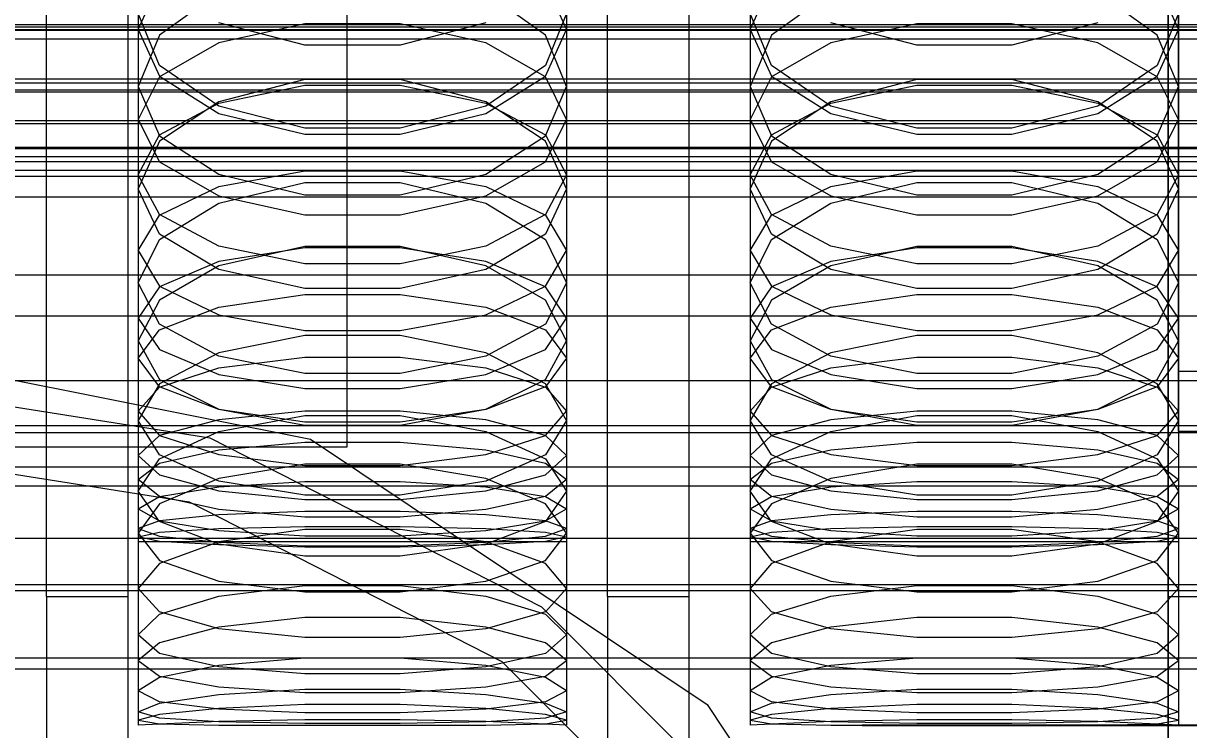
# Model space of a CAD drawing. Header units: millimetres. Extents: x -191664 to 191490, y -197311 to 10263.
# Drawn here: x 17.7 to 132, y -30667.7 to -30598.5 of the extents above; entities that cross this region are included whole.
import ezdxf

# ---------------------------------------------------------------- set-up
doc = ezdxf.new("R2010")
doc.units = ezdxf.units.MM
for name, color, linetype, lineweight in [('COTAS_USUARIO', 1, 'Continuous', 0), ('frontal_briquetadora', 7, 'Continuous', 0), ('frontal_C01', 7, 'Continuous', 0), ('frontal_C02', 7, 'Continuous', 0), ('frontal_C03', 7, 'Continuous', 0), ('frontal_mezcladora', 7, 'Continuous', 0), ('frontal_secador', 7, 'Continuous', 0)]:
    doc.layers.add(name, color=color, linetype=linetype, lineweight=lineweight)
doc.dimstyles.new('PLANTA_100', dxfattribs={"dimtxt": 250, "dimasz": 150, "dimexe": 150, "dimexo": 80, "dimgap": 100, "dimtad": 1, "dimtih": 1, "dimtoh": 1, "dimdec": 1, "dimdsep": 46, "dimcen": 0.09, "dimclrd": 1, "dimclre": 1, "dimclrt": 1, "dimadec": 0, "dimazin": 0, "dimtfac": 1, "dimtdec": 4, "dimtofl": 0, "dimtmove": 0, "dimatfit": 3, "dimfxl": 1, "dimtolj": 1, "dimtzin": 0, "dimarcsym": 0})

# ---------------------------------------------------------------- blocks, each defined once
blk = doc.blocks.new('*D104')
at = {"layer": 'COTAS_USUARIO', "color": 1, "lineweight": -2, "transparency": 16777216}
for p, q in [((1220, -30125), (1220, -29975)), ((100, -30275), (1370, -30275)), ((100, -30730), (1370, -30730)), ((1220, -30880), (1220, -31030))]:
    blk.add_line(p, q, dxfattribs=at)
at = {"layer": 'COTAS_USUARIO', "color": 1, "transparency": 16777216}
for points in [[(1195, -30125), (1245, -30125), (1220, -30275)], [(1195, -30880), (1245, -30880), (1220, -30730)]]:
    blk.add_solid(points, dxfattribs=at)
at = {"layer": 'Defpoints', "color": 0, "transparency": 16777216}
for p in [(20, -30275), (20, -30730), (1220, -30730)]:
    blk.add_point(p, dxfattribs=at)
blk = doc.blocks.new('*D105')
at = {"layer": 'COTAS_USUARIO', "color": 1, "lineweight": -2, "transparency": 16777216}
for p, q in [((1220, -30535), (1220, -30385)), ((100, -30685), (1370, -30685)), ((100, -30730), (1370, -30730)), ((1220, -30880), (1220, -31030))]:
    blk.add_line(p, q, dxfattribs=at)
at = {"layer": 'COTAS_USUARIO', "color": 1, "transparency": 16777216}
for points in [[(1195, -30535), (1245, -30535), (1220, -30685)], [(1195, -30880), (1245, -30880), (1220, -30730)]]:
    blk.add_solid(points, dxfattribs=at)
at = {"layer": 'Defpoints', "color": 0, "transparency": 16777216}
for p in [(20, -30685), (20, -30730), (1220, -30730)]:
    blk.add_point(p, dxfattribs=at)
blk = doc.blocks.new('*D112')
at = {"layer": 'COTAS_USUARIO', "color": 1, "lineweight": -2, "transparency": 16777216}
for p, q in [((1220, -30517.25), (1220, -30367.25)), ((100, -30667.25), (1370, -30667.25)), ((100, -30730), (1370, -30730)), ((1220, -30880), (1220, -31030))]:
    blk.add_line(p, q, dxfattribs=at)
at = {"layer": 'COTAS_USUARIO', "color": 1, "transparency": 16777216}
for points in [[(1195, -30517.25), (1245, -30517.25), (1220, -30667.25)], [(1195, -30880), (1245, -30880), (1220, -30730)]]:
    blk.add_solid(points, dxfattribs=at)
at = {"layer": 'Defpoints', "color": 0, "transparency": 16777216}
for p in [(20, -30667.25), (20, -30730), (1220, -30730)]:
    blk.add_point(p, dxfattribs=at)
blk = doc.blocks.new('*D113')
at = {"layer": 'COTAS_USUARIO', "color": 1, "lineweight": -2, "transparency": 16777216}
for p, q in [((1220, -30517.25), (1220, -30367.25)), ((100, -30667.25), (1370, -30667.25)), ((100, -30730), (1370, -30730)), ((1220, -30880), (1220, -31030))]:
    blk.add_line(p, q, dxfattribs=at)
at = {"layer": 'COTAS_USUARIO', "color": 1, "transparency": 16777216}
for points in [[(1195, -30517.25), (1245, -30517.25), (1220, -30667.25)], [(1195, -30880), (1245, -30880), (1220, -30730)]]:
    blk.add_solid(points, dxfattribs=at)
at = {"layer": 'Defpoints', "color": 0, "transparency": 16777216}
for p in [(20, -30667.25), (20, -30730), (1220, -30730)]:
    blk.add_point(p, dxfattribs=at)
blk = doc.blocks.new('*D114')
at = {"layer": 'COTAS_USUARIO', "color": 1, "lineweight": -2, "transparency": 16777216}
for p, q in [((1200, -30765), (1200, -30615)), ((80, -30915), (1350, -30915)), ((80, -31328.5), (1350, -31328.5)), ((1200, -31478.5), (1200, -31628.5))]:
    blk.add_line(p, q, dxfattribs=at)
at = {"layer": 'COTAS_USUARIO', "color": 1, "transparency": 16777216}
for points in [[(1175, -30765), (1225, -30765), (1200, -30915)], [(1175, -31478.5), (1225, -31478.5), (1200, -31328.5)]]:
    blk.add_solid(points, dxfattribs=at)
at = {"layer": 'Defpoints', "color": 0, "transparency": 16777216}
for p in [(0, -30915), (0, -31328.5), (1200, -31328.5)]:
    blk.add_point(p, dxfattribs=at)
blk = doc.blocks.new('*D120')
at = {"layer": 'COTAS_USUARIO', "color": 1, "lineweight": -2, "transparency": 16777216}
for p, q in [((1200, -30120), (1200, -29970)), ((80, -30270), (1350, -30270)), ((80, -30550), (1350, -30550)), ((1200, -30700), (1200, -30850))]:
    blk.add_line(p, q, dxfattribs=at)
at = {"layer": 'COTAS_USUARIO', "color": 1, "transparency": 16777216}
for points in [[(1175, -30120), (1225, -30120), (1200, -30270)], [(1175, -30700), (1225, -30700), (1200, -30550)]]:
    blk.add_solid(points, dxfattribs=at)
at = {"layer": 'Defpoints', "color": 0, "transparency": 16777216}
for p in [(0, -30270), (0, -30550), (1200, -30550)]:
    blk.add_point(p, dxfattribs=at)

msp = doc.modelspace()

# ---------------------------------------------------------------- linework, layer by layer
at = {"layer": 'frontal_briquetadora', "color": 9, "true_color": 0xb9c3c2}
for p, q in [((29, -30589.54), (29, -30604.67)), ((71, -30589.54), (71, -30604.67)), ((89, -30589.54), (89, -30604.67)), ((131, -30589.54), (131, -30604.67)), ((29, -30599.11), (31.08, -30594.55)), ((36.91, -30595.48), (31.08, -30599.64)), ((68.92, -30599.64), (63.09, -30595.48)), ((68.92, -30594.55), (71, -30599.11)), ((89, -30599.11), (91.08, -30594.55)), ((96.91, -30595.48), (91.08, -30599.64)), ((128.92, -30599.64), (123.09, -30595.48)), ((128.92, -30594.55), (131, -30599.11)), ((31.08, -30602.63), (29, -30597.53)), ((71, -30597.53), (68.92, -30602.63)), ((91.08, -30602.63), (89, -30597.53)), ((131, -30597.53), (128.92, -30602.63)), ((45.33, -30600.63), (36.91, -30598.43)), ((45.33, -30598.55), (36.91, -30600.4)), ((54.67, -30598.55), (45.33, -30598.55)), ((63.09, -30598.43), (54.67, -30600.63)), ((63.09, -30600.4), (54.67, -30598.55)), ((105.33, -30600.63), (96.91, -30598.43)), ((105.33, -30598.55), (96.91, -30600.4)), ((114.67, -30598.55), (105.33, -30598.55)), ((123.09, -30598.43), (114.67, -30600.63)), ((123.09, -30600.4), (114.67, -30598.55)), ((29, -30599.11), (29, -30614.7)), ((29, -30599.11), (31.08, -30603.67)), ((31.08, -30599.64), (29, -30604.67)), ((68.92, -30603.67), (71, -30599.11)), ((71, -30604.67), (68.92, -30599.64)), ((71, -30599.11), (71, -30614.7)), ((89, -30599.11), (89, -30614.7)), ((89, -30599.11), (91.08, -30603.67)), ((91.08, -30599.64), (89, -30604.67)), ((128.92, -30603.67), (131, -30599.11)), ((131, -30604.67), (128.92, -30599.64)), ((131, -30599.11), (131, -30614.7)), ((36.91, -30600.4), (31.08, -30603.74)), ((54.67, -30600.63), (45.33, -30600.63)), ((68.92, -30603.74), (63.09, -30600.4)), ((96.91, -30600.4), (91.08, -30603.74)), ((114.67, -30600.63), (105.33, -30600.63)), ((128.92, -30603.74), (123.09, -30600.4)), ((36.91, -30606.6), (31.08, -30602.63)), ((68.92, -30602.63), (63.09, -30606.6)), ((96.91, -30606.6), (91.08, -30602.63)), ((128.92, -30602.63), (123.09, -30606.6)), ((31.08, -30603.74), (29, -30607.9)), ((29, -30604.67), (31.08, -30609.51)), ((31.08, -30603.67), (36.91, -30607.32)), ((45.33, -30604), (36.91, -30606.19)), ((36.91, -30606.3), (45.33, -30604.56)), ((54.67, -30604), (45.33, -30604)), ((45.33, -30604.56), (54.67, -30604.56)), ((63.09, -30606.19), (54.67, -30604)), ((54.67, -30604.56), (63.09, -30606.3)), ((63.09, -30607.32), (68.92, -30603.67)), ((71, -30607.9), (68.92, -30603.74)), ((68.92, -30609.51), (71, -30604.67)), ((91.08, -30603.74), (89, -30607.9)), ((89, -30604.67), (91.08, -30609.51)), ((91.08, -30603.67), (96.91, -30607.32)), ((105.33, -30604), (96.91, -30606.19)), ((96.91, -30606.3), (105.33, -30604.56)), ((114.67, -30604), (105.33, -30604)), ((105.33, -30604.56), (114.67, -30604.56)), ((123.09, -30606.19), (114.67, -30604)), ((114.67, -30604.56), (123.09, -30606.3)), ((123.09, -30607.32), (128.92, -30603.67)), ((131, -30607.9), (128.92, -30603.74)), ((128.92, -30609.51), (131, -30604.67)), ((36.91, -30606.19), (31.08, -30610.05)), ((31.08, -30609.42), (36.91, -30606.3)), ((45.33, -30608.75), (36.91, -30606.6)), ((63.09, -30606.6), (54.67, -30608.75)), ((68.92, -30610.05), (63.09, -30606.19)), ((63.09, -30606.3), (68.92, -30609.42)), ((96.91, -30606.19), (91.08, -30610.05)), ((91.08, -30609.42), (96.91, -30606.3)), ((105.33, -30608.75), (96.91, -30606.6)), ((123.09, -30606.6), (114.67, -30608.75)), ((128.92, -30610.05), (123.09, -30606.19)), ((123.09, -30606.3), (128.92, -30609.42)), ((29, -30607.9), (29, -30623.91)), ((29, -30607.9), (31.08, -30612.06)), ((36.91, -30607.32), (45.33, -30609.35)), ((54.67, -30609.35), (63.09, -30607.32)), ((68.92, -30612.06), (71, -30607.9)), ((71, -30607.9), (71, -30623.91)), ((89, -30607.9), (89, -30623.91)), ((89, -30607.9), (91.08, -30612.06)), ((96.91, -30607.32), (105.33, -30609.35)), ((114.67, -30609.35), (123.09, -30607.32)), ((128.92, -30612.06), (131, -30607.9)), ((131, -30607.9), (131, -30623.91)), ((54.67, -30608.75), (45.33, -30608.75)), ((114.67, -30608.75), (105.33, -30608.75)), ((29, -30613.32), (31.08, -30609.42)), ((31.08, -30610.05), (29, -30614.7)), ((31.08, -30609.51), (36.91, -30613.27)), ((45.33, -30609.35), (54.67, -30609.35)), ((63.09, -30613.27), (68.92, -30609.51)), ((68.92, -30609.42), (71, -30613.32)), ((71, -30614.7), (68.92, -30610.05)), ((89, -30613.32), (91.08, -30609.42)), ((91.08, -30610.05), (89, -30614.7)), ((91.08, -30609.51), (96.91, -30613.27)), ((105.33, -30609.35), (114.67, -30609.35)), ((123.09, -30613.27), (128.92, -30609.51)), ((128.92, -30609.42), (131, -30613.32)), ((131, -30614.7), (128.92, -30610.05)), ((31.08, -30612.06), (36.91, -30615.4)), ((63.09, -30615.4), (68.92, -30612.06)), ((91.08, -30612.06), (96.91, -30615.4)), ((123.09, -30615.4), (128.92, -30612.06)), ((29, -30613.32), (29, -30629.59)), ((31.08, -30617.21), (29, -30613.32)), ((36.91, -30614.48), (45.33, -30612.93)), ((36.91, -30613.27), (45.33, -30615.31)), ((45.33, -30612.93), (54.67, -30612.93)), ((54.67, -30612.93), (63.09, -30614.48)), ((54.67, -30615.31), (63.09, -30613.27)), ((71, -30613.32), (68.92, -30617.21)), ((71, -30613.32), (71, -30629.59)), ((89, -30613.32), (89, -30629.59)), ((91.08, -30617.21), (89, -30613.32)), ((96.91, -30614.48), (105.33, -30612.93)), ((96.91, -30613.27), (105.33, -30615.31)), ((105.33, -30612.93), (114.67, -30612.93)), ((114.67, -30612.93), (123.09, -30614.48)), ((114.67, -30615.31), (123.09, -30613.27)), ((131, -30613.32), (128.92, -30617.21)), ((131, -30613.32), (131, -30629.59)), ((31.08, -30619.16), (29, -30614.7)), ((31.08, -30617.28), (36.91, -30614.48)), ((36.91, -30616.11), (45.33, -30614.08)), ((45.33, -30614.08), (54.67, -30614.08)), ((54.67, -30614.08), (63.09, -30616.11)), ((63.09, -30614.48), (68.92, -30617.28)), ((71, -30614.7), (68.92, -30619.16)), ((91.08, -30619.16), (89, -30614.7)), ((91.08, -30617.28), (96.91, -30614.48)), ((96.91, -30616.11), (105.33, -30614.08)), ((105.33, -30614.08), (114.67, -30614.08)), ((114.67, -30614.08), (123.09, -30616.11)), ((123.09, -30614.48), (128.92, -30617.28)), ((131, -30614.7), (128.92, -30619.16)), ((31.08, -30619.66), (36.91, -30616.11)), ((36.91, -30615.4), (45.33, -30617.26)), ((45.33, -30615.31), (54.67, -30615.31)), ((54.67, -30617.26), (63.09, -30615.4)), ((63.09, -30616.11), (68.92, -30619.66)), ((91.08, -30619.66), (96.91, -30616.11)), ((96.91, -30615.4), (105.33, -30617.26)), ((105.33, -30615.31), (114.67, -30615.31)), ((114.67, -30617.26), (123.09, -30615.4)), ((123.09, -30616.11), (128.92, -30619.66)), ((29, -30620.76), (31.08, -30617.28)), ((36.91, -30620.34), (31.08, -30617.21)), ((45.33, -30617.26), (54.67, -30617.26)), ((68.92, -30617.21), (63.09, -30620.34)), ((68.92, -30617.28), (71, -30620.76)), ((89, -30620.76), (91.08, -30617.28)), ((96.91, -30620.34), (91.08, -30617.21)), ((105.33, -30617.26), (114.67, -30617.26)), ((128.92, -30617.21), (123.09, -30620.34)), ((128.92, -30617.28), (131, -30620.76)), ((36.91, -30622.61), (31.08, -30619.16)), ((68.92, -30619.16), (63.09, -30622.61)), ((96.91, -30622.61), (91.08, -30619.16)), ((128.92, -30619.16), (123.09, -30622.61)), ((29, -30623.91), (31.08, -30619.66)), ((45.33, -30622.07), (36.91, -30620.34)), ((45.33, -30620.35), (36.91, -30622.26)), ((45.33, -30620.48), (36.91, -30621.84)), ((54.67, -30620.35), (45.33, -30620.35)), ((54.67, -30620.48), (45.33, -30620.48)), ((63.09, -30620.34), (54.67, -30622.07)), ((63.09, -30622.26), (54.67, -30620.35)), ((63.09, -30621.84), (54.67, -30620.48)), ((68.92, -30619.66), (71, -30623.91)), ((89, -30623.91), (91.08, -30619.66)), ((105.33, -30622.07), (96.91, -30620.34)), ((105.33, -30620.35), (96.91, -30622.26)), ((105.33, -30620.48), (96.91, -30621.84)), ((114.67, -30620.35), (105.33, -30620.35)), ((114.67, -30620.48), (105.33, -30620.48)), ((123.09, -30620.34), (114.67, -30622.07)), ((123.09, -30622.26), (114.67, -30620.35)), ((123.09, -30621.84), (114.67, -30620.48)), ((128.92, -30619.66), (131, -30623.91)), ((29, -30620.76), (29, -30637.39)), ((29, -30620.76), (31.08, -30624.25)), ((36.91, -30621.84), (31.08, -30624.3)), ((68.92, -30624.3), (63.09, -30621.84)), ((68.92, -30624.25), (71, -30620.76)), ((71, -30620.76), (71, -30637.39)), ((89, -30620.76), (89, -30637.39)), ((89, -30620.76), (91.08, -30624.25)), ((96.91, -30621.84), (91.08, -30624.3)), ((128.92, -30624.3), (123.09, -30621.84)), ((128.92, -30624.25), (131, -30620.76)), ((131, -30620.76), (131, -30637.39)), ((36.91, -30622.26), (31.08, -30625.6)), ((45.33, -30624.47), (36.91, -30622.61)), ((54.67, -30622.07), (45.33, -30622.07)), ((63.09, -30622.61), (54.67, -30624.47)), ((68.92, -30625.6), (63.09, -30622.26)), ((96.91, -30622.26), (91.08, -30625.6)), ((105.33, -30624.47), (96.91, -30622.61)), ((114.67, -30622.07), (105.33, -30622.07)), ((123.09, -30622.61), (114.67, -30624.47)), ((128.92, -30625.6), (123.09, -30622.26)), ((31.08, -30627.98), (29, -30623.91)), ((71, -30623.91), (68.92, -30627.98)), ((91.08, -30627.98), (89, -30623.91)), ((131, -30623.91), (128.92, -30627.98)), ((31.08, -30624.3), (29, -30627.37)), ((31.08, -30624.25), (36.91, -30627.04)), ((36.91, -30626.29), (45.33, -30625.05)), ((54.67, -30624.47), (45.33, -30624.47)), ((45.33, -30625.05), (54.67, -30625.05)), ((54.67, -30625.05), (63.09, -30626.29)), ((63.09, -30627.04), (68.92, -30624.25)), ((71, -30627.37), (68.92, -30624.3)), ((91.08, -30624.3), (89, -30627.37)), ((91.08, -30624.25), (96.91, -30627.04)), ((96.91, -30626.29), (105.33, -30625.05)), ((114.67, -30624.47), (105.33, -30624.47)), ((105.33, -30625.05), (114.67, -30625.05)), ((114.67, -30625.05), (123.09, -30626.29)), ((123.09, -30627.04), (128.92, -30624.25)), ((131, -30627.37), (128.92, -30624.3)), ((31.08, -30625.6), (29, -30629.59)), ((31.08, -30628.52), (36.91, -30626.29)), ((63.09, -30626.29), (68.92, -30628.52)), ((71, -30629.59), (68.92, -30625.6)), ((91.08, -30625.6), (89, -30629.59)), ((91.08, -30628.52), (96.91, -30626.29)), ((123.09, -30626.29), (128.92, -30628.52)), ((131, -30629.59), (128.92, -30625.6)), ((29, -30627.37), (29, -30644.32)), ((29, -30627.37), (31.08, -30630.44)), ((36.91, -30627.04), (45.33, -30628.6)), ((54.67, -30628.6), (63.09, -30627.04)), ((68.92, -30630.44), (71, -30627.37)), ((71, -30627.37), (71, -30644.32)), ((89, -30627.37), (89, -30644.32)), ((89, -30627.37), (91.08, -30630.44)), ((96.91, -30627.04), (105.33, -30628.6)), ((114.67, -30628.6), (123.09, -30627.04)), ((128.92, -30630.44), (131, -30627.37)), ((131, -30627.37), (131, -30644.32)), ((29, -30631.31), (31.08, -30628.52)), ((36.91, -30631.11), (31.08, -30627.98)), ((45.33, -30628.6), (54.67, -30628.6)), ((68.92, -30627.98), (63.09, -30631.11)), ((68.92, -30628.52), (71, -30631.31)), ((89, -30631.31), (91.08, -30628.52)), ((96.91, -30631.11), (91.08, -30627.98)), ((105.33, -30628.6), (114.67, -30628.6)), ((128.92, -30627.98), (123.09, -30631.11)), ((128.92, -30628.52), (131, -30631.31)), ((29, -30629.59), (31.08, -30633.39)), ((45.33, -30629.06), (36.91, -30630.79)), ((54.67, -30629.06), (45.33, -30629.06)), ((63.09, -30630.79), (54.67, -30629.06)), ((68.92, -30633.39), (71, -30629.59)), ((89, -30629.59), (91.08, -30633.39)), ((105.33, -30629.06), (96.91, -30630.79)), ((114.67, -30629.06), (105.33, -30629.06)), ((123.09, -30630.79), (114.67, -30629.06)), ((128.92, -30633.39), (131, -30629.59)), ((31.08, -30630.44), (36.91, -30632.9)), ((36.91, -30630.79), (31.08, -30633.81)), ((63.09, -30632.9), (68.92, -30630.44)), ((68.92, -30633.81), (63.09, -30630.79)), ((91.08, -30630.44), (96.91, -30632.9)), ((96.91, -30630.79), (91.08, -30633.81)), ((123.09, -30632.9), (128.92, -30630.44)), ((128.92, -30633.81), (123.09, -30630.79)), ((29, -30631.31), (29, -30648.45)), ((31.08, -30634.1), (29, -30631.31)), ((45.33, -30632.79), (36.91, -30631.11)), ((36.91, -30632.25), (45.33, -30631.2)), ((45.33, -30631.2), (54.67, -30631.2)), ((63.09, -30631.11), (54.67, -30632.79)), ((54.67, -30631.2), (63.09, -30632.25)), ((71, -30631.31), (68.92, -30634.1)), ((71, -30631.31), (71, -30648.45)), ((89, -30631.31), (89, -30648.45)), ((91.08, -30634.1), (89, -30631.31)), ((105.33, -30632.79), (96.91, -30631.11)), ((96.91, -30632.25), (105.33, -30631.2)), ((105.33, -30631.2), (114.67, -30631.2)), ((123.09, -30631.11), (114.67, -30632.79)), ((114.67, -30631.2), (123.09, -30632.25)), ((131, -30631.31), (128.92, -30634.1)), ((131, -30631.31), (131, -30648.45)), ((31.08, -30634.14), (36.91, -30632.25)), ((36.91, -30632.9), (45.33, -30634.27)), ((54.67, -30632.79), (45.33, -30632.79)), ((54.67, -30634.27), (63.09, -30632.9)), ((63.09, -30632.25), (68.92, -30634.14)), ((91.08, -30634.14), (96.91, -30632.25)), ((96.91, -30632.9), (105.33, -30634.27)), ((114.67, -30632.79), (105.33, -30632.79)), ((114.67, -30634.27), (123.09, -30632.9)), ((123.09, -30632.25), (128.92, -30634.14)), ((31.08, -30633.81), (29, -30637.39)), ((29, -30636.5), (31.08, -30634.14)), ((31.08, -30633.39), (36.91, -30636.3)), ((36.91, -30636.33), (31.08, -30634.1)), ((45.33, -30634.27), (54.67, -30634.27)), ((63.09, -30636.3), (68.92, -30633.39)), ((68.92, -30634.1), (63.09, -30636.33)), ((71, -30637.39), (68.92, -30633.81)), ((68.92, -30634.14), (71, -30636.5)), ((91.08, -30633.81), (89, -30637.39)), ((89, -30636.5), (91.08, -30634.14)), ((91.08, -30633.39), (96.91, -30636.3)), ((96.91, -30636.33), (91.08, -30634.1)), ((105.33, -30634.27), (114.67, -30634.27)), ((123.09, -30636.3), (128.92, -30633.39)), ((128.92, -30634.1), (123.09, -30636.33)), ((131, -30637.39), (128.92, -30633.81)), ((128.92, -30634.14), (131, -30636.5)), ((29, -30636.5), (29, -30653.88)), ((29, -30636.5), (31.08, -30638.86)), ((36.91, -30636.3), (45.33, -30637.86)), ((45.33, -30637.57), (36.91, -30636.33)), ((45.33, -30636.49), (36.91, -30637.35)), ((54.67, -30636.49), (45.33, -30636.49)), ((54.67, -30637.86), (63.09, -30636.3)), ((63.09, -30636.33), (54.67, -30637.57)), ((63.09, -30637.35), (54.67, -30636.49)), ((68.92, -30638.86), (71, -30636.5)), ((71, -30636.5), (71, -30653.88)), ((89, -30636.5), (89, -30653.88)), ((89, -30636.5), (91.08, -30638.86)), ((96.91, -30636.3), (105.33, -30637.86)), ((105.33, -30637.57), (96.91, -30636.33)), ((105.33, -30636.49), (96.91, -30637.35)), ((114.67, -30636.49), (105.33, -30636.49)), ((114.67, -30637.86), (123.09, -30636.3)), ((123.09, -30636.33), (114.67, -30637.57)), ((123.09, -30637.35), (114.67, -30636.49)), ((128.92, -30638.86), (131, -30636.5)), ((131, -30636.5), (131, -30653.88)), ((31.08, -30640.78), (29, -30637.39)), ((36.91, -30637.35), (31.08, -30638.89)), ((36.91, -30638.47), (45.33, -30636.92)), ((45.33, -30636.92), (54.67, -30636.92)), ((54.67, -30637.57), (45.33, -30637.57)), ((45.33, -30637.86), (54.67, -30637.86)), ((54.67, -30636.92), (63.09, -30638.47)), ((68.92, -30638.89), (63.09, -30637.35)), ((71, -30637.39), (68.92, -30640.78)), ((91.08, -30640.78), (89, -30637.39)), ((96.91, -30637.35), (91.08, -30638.89)), ((96.91, -30638.47), (105.33, -30636.92)), ((105.33, -30636.92), (114.67, -30636.92)), ((114.67, -30637.57), (105.33, -30637.57)), ((105.33, -30637.86), (114.67, -30637.86)), ((114.67, -30636.92), (123.09, -30638.47)), ((128.92, -30638.89), (123.09, -30637.35)), ((131, -30637.39), (128.92, -30640.78)), ((31.08, -30638.89), (29, -30640.82)), ((31.08, -30641.15), (36.91, -30638.47)), ((31.08, -30638.86), (36.91, -30640.75)), ((63.09, -30638.47), (68.92, -30641.15)), ((63.09, -30640.75), (68.92, -30638.86)), ((71, -30640.82), (68.92, -30638.89)), ((91.08, -30638.89), (89, -30640.82)), ((91.08, -30641.15), (96.91, -30638.47)), ((91.08, -30638.86), (96.91, -30640.75)), ((123.09, -30638.47), (128.92, -30641.15)), ((123.09, -30640.75), (128.92, -30638.86)), ((131, -30640.82), (128.92, -30638.89)), ((36.91, -30640.27), (45.33, -30639.54)), ((45.33, -30639.54), (54.67, -30639.54)), ((54.67, -30639.54), (63.09, -30640.27)), ((96.91, -30640.27), (105.33, -30639.54)), ((105.33, -30639.54), (114.67, -30639.54)), ((114.67, -30639.54), (123.09, -30640.27)), ((29, -30640.82), (29, -30658.41)), ((29, -30640.82), (31.08, -30642.74)), ((29, -30644.32), (31.08, -30641.15)), ((31.08, -30641.57), (36.91, -30640.27)), ((36.91, -30643.36), (31.08, -30640.78)), ((36.91, -30640.75), (45.33, -30641.8)), ((54.67, -30641.8), (63.09, -30640.75)), ((63.09, -30640.27), (68.92, -30641.57)), ((68.92, -30640.78), (63.09, -30643.36)), ((68.92, -30642.74), (71, -30640.82)), ((68.92, -30641.15), (71, -30644.32)), ((71, -30640.82), (71, -30658.41)), ((89, -30640.82), (89, -30658.41)), ((89, -30640.82), (91.08, -30642.74)), ((89, -30644.32), (91.08, -30641.15)), ((91.08, -30641.57), (96.91, -30640.27)), ((96.91, -30643.36), (91.08, -30640.78)), ((96.91, -30640.75), (105.33, -30641.8)), ((114.67, -30641.8), (123.09, -30640.75)), ((123.09, -30640.27), (128.92, -30641.57)), ((128.92, -30640.78), (123.09, -30643.36)), ((128.92, -30642.74), (131, -30640.82)), ((128.92, -30641.15), (131, -30644.32)), ((131, -30640.82), (131, -30658.41)), ((29, -30643.2), (31.08, -30641.57)), ((45.33, -30641.67), (36.91, -30643.1)), ((54.67, -30641.67), (45.33, -30641.67)), ((45.33, -30641.8), (54.67, -30641.8)), ((63.09, -30643.1), (54.67, -30641.67)), ((68.92, -30641.57), (71, -30643.2)), ((89, -30643.2), (91.08, -30641.57)), ((105.33, -30641.67), (96.91, -30643.1)), ((114.67, -30641.67), (105.33, -30641.67)), ((105.33, -30641.8), (114.67, -30641.8)), ((123.09, -30643.1), (114.67, -30641.67)), ((128.92, -30641.57), (131, -30643.2)), ((29, -30643.2), (29, -30660.91)), ((31.08, -30644.84), (29, -30643.2)), ((31.08, -30642.74), (36.91, -30644.28)), ((36.91, -30643.1), (31.08, -30645.56)), ((45.33, -30644.73), (36.91, -30643.36)), ((36.91, -30643.91), (45.33, -30643.38)), ((45.33, -30643.38), (54.67, -30643.38)), ((63.09, -30643.36), (54.67, -30644.73)), ((54.67, -30643.38), (63.09, -30643.91)), ((63.09, -30644.28), (68.92, -30642.74)), ((68.92, -30645.56), (63.09, -30643.1)), ((71, -30643.2), (68.92, -30644.84)), ((71, -30643.2), (71, -30660.91)), ((89, -30643.2), (89, -30660.91)), ((91.08, -30644.84), (89, -30643.2)), ((91.08, -30642.74), (96.91, -30644.28)), ((96.91, -30643.1), (91.08, -30645.56)), ((105.33, -30644.73), (96.91, -30643.36)), ((96.91, -30643.91), (105.33, -30643.38)), ((105.33, -30643.38), (114.67, -30643.38)), ((123.09, -30643.36), (114.67, -30644.73)), ((114.67, -30643.38), (123.09, -30643.91)), ((123.09, -30644.28), (128.92, -30642.74)), ((128.92, -30645.56), (123.09, -30643.1)), ((131, -30643.2), (128.92, -30644.84)), ((131, -30643.2), (131, -30660.91)), ((31.08, -30647.29), (29, -30644.32)), ((31.08, -30644.86), (36.91, -30643.91)), ((36.91, -30644.28), (45.33, -30645.14)), ((54.67, -30645.14), (63.09, -30644.28)), ((63.09, -30643.91), (68.92, -30644.86)), ((71, -30644.32), (68.92, -30647.29)), ((91.08, -30647.29), (89, -30644.32)), ((91.08, -30644.86), (96.91, -30643.91)), ((96.91, -30644.28), (105.33, -30645.14)), ((114.67, -30645.14), (123.09, -30644.28)), ((123.09, -30643.91), (128.92, -30644.86)), ((131, -30644.32), (128.92, -30647.29)), ((29, -30646.05), (31.08, -30644.86)), ((31.08, -30645.56), (29, -30648.45)), ((36.91, -30646.14), (31.08, -30644.84)), ((54.67, -30644.73), (45.33, -30644.73)), ((45.33, -30645.14), (54.67, -30645.14)), ((68.92, -30644.84), (63.09, -30646.14)), ((68.92, -30644.86), (71, -30646.05)), ((71, -30648.45), (68.92, -30645.56)), ((89, -30646.05), (91.08, -30644.86)), ((91.08, -30645.56), (89, -30648.45)), ((96.91, -30646.14), (91.08, -30644.84)), ((114.67, -30644.73), (105.33, -30644.73)), ((105.33, -30645.14), (114.67, -30645.14)), ((128.92, -30644.84), (123.09, -30646.14)), ((128.92, -30644.86), (131, -30646.05)), ((131, -30648.45), (128.92, -30645.56)), ((29, -30646.05), (29, -30663.89)), ((29, -30646.05), (31.08, -30647.24)), ((36.91, -30646.66), (31.08, -30647.25)), ((45.33, -30646.87), (36.91, -30646.14)), ((45.33, -30646.33), (36.91, -30646.66)), ((54.67, -30646.33), (45.33, -30646.33)), ((54.67, -30646.87), (45.33, -30646.87)), ((63.09, -30646.14), (54.67, -30646.87)), ((63.09, -30646.66), (54.67, -30646.33)), ((68.92, -30647.25), (63.09, -30646.66)), ((68.92, -30647.24), (71, -30646.05)), ((71, -30646.05), (71, -30663.89)), ((89, -30646.05), (89, -30663.89)), ((89, -30646.05), (91.08, -30647.24)), ((96.91, -30646.66), (91.08, -30647.25)), ((105.33, -30646.87), (96.91, -30646.14)), ((105.33, -30646.33), (96.91, -30646.66)), ((114.67, -30646.33), (105.33, -30646.33)), ((114.67, -30646.87), (105.33, -30646.87)), ((123.09, -30646.14), (114.67, -30646.87)), ((123.09, -30646.66), (114.67, -30646.33)), ((128.92, -30647.25), (123.09, -30646.66)), ((128.92, -30647.24), (131, -30646.05)), ((131, -30646.05), (131, -30663.89)), ((31.08, -30647.25), (29, -30648)), ((29, -30648), (29, -30665.94)), ((29, -30648), (31.08, -30648.74)), ((31.08, -30647.24), (36.91, -30648.19)), ((36.91, -30649.53), (31.08, -30647.29)), ((31.08, -30648.35), (36.91, -30647.99)), ((36.91, -30647.99), (45.33, -30647.79)), ((45.33, -30648.07), (36.91, -30649.3)), ((45.33, -30647.79), (54.67, -30647.79)), ((54.67, -30648.07), (45.33, -30648.07)), ((54.67, -30647.79), (63.09, -30647.99)), ((63.09, -30649.3), (54.67, -30648.07)), ((63.09, -30648.19), (68.92, -30647.24)), ((68.92, -30647.29), (63.09, -30649.53)), ((63.09, -30647.99), (68.92, -30648.35)), ((71, -30648), (68.92, -30647.25)), ((68.92, -30648.74), (71, -30648)), ((71, -30648), (71, -30665.94)), ((91.08, -30647.25), (89, -30648)), ((89, -30648), (89, -30665.94)), ((89, -30648), (91.08, -30648.74)), ((91.08, -30647.24), (96.91, -30648.19)), ((96.91, -30649.53), (91.08, -30647.29)), ((91.08, -30648.35), (96.91, -30647.99)), ((96.91, -30647.99), (105.33, -30647.79)), ((105.33, -30648.07), (96.91, -30649.3)), ((105.33, -30647.79), (114.67, -30647.79)), ((114.67, -30648.07), (105.33, -30648.07)), ((114.67, -30647.79), (123.09, -30647.99)), ((123.09, -30649.3), (114.67, -30648.07)), ((123.09, -30648.19), (128.92, -30647.24)), ((128.92, -30647.29), (123.09, -30649.53)), ((123.09, -30647.99), (128.92, -30648.35)), ((131, -30648), (128.92, -30647.25)), ((128.92, -30648.74), (131, -30648)), ((131, -30648), (131, -30665.94)), ((29, -30648.8), (31.08, -30648.35)), ((29, -30648.45), (31.08, -30651.13)), ((29, -30648.8), (29, -30666.78)), ((31.08, -30649.25), (29, -30648.8)), ((29, -30649.25), (29, -30667.25)), ((29, -30649.25), (31.08, -30649.25)), ((31.08, -30648.74), (36.91, -30649.34)), ((31.08, -30649.25), (36.91, -30649.25)), ((36.91, -30649.6), (31.08, -30649.25)), ((36.91, -30648.19), (45.33, -30648.72)), ((36.91, -30649.25), (45.33, -30649.25)), ((45.33, -30648.72), (54.67, -30648.72)), ((45.33, -30649.25), (54.67, -30649.25)), ((54.67, -30648.72), (63.09, -30648.19)), ((54.67, -30649.25), (63.09, -30649.25)), ((63.09, -30649.34), (68.92, -30648.74)), ((63.09, -30649.25), (68.92, -30649.25)), ((68.92, -30649.25), (63.09, -30649.6)), ((68.92, -30648.35), (71, -30648.8)), ((68.92, -30651.13), (71, -30648.45)), ((71, -30648.8), (68.92, -30649.25)), ((68.92, -30649.25), (71, -30649.25)), ((71, -30648.8), (71, -30666.78)), ((71, -30649.25), (71, -30667.25)), ((89, -30648.8), (91.08, -30648.35)), ((89, -30648.45), (91.08, -30651.13)), ((89, -30648.8), (89, -30666.78)), ((91.08, -30649.25), (89, -30648.8)), ((89, -30649.25), (89, -30667.25)), ((89, -30649.25), (91.08, -30649.25)), ((91.08, -30648.74), (96.91, -30649.34)), ((91.08, -30649.25), (96.91, -30649.25)), ((96.91, -30649.6), (91.08, -30649.25)), ((96.91, -30648.19), (105.33, -30648.72)), ((96.91, -30649.25), (105.33, -30649.25)), ((105.33, -30648.72), (114.67, -30648.72)), ((105.33, -30649.25), (114.67, -30649.25)), ((114.67, -30648.72), (123.09, -30648.19)), ((114.67, -30649.25), (123.09, -30649.25)), ((123.09, -30649.34), (128.92, -30648.74)), ((123.09, -30649.25), (128.92, -30649.25)), ((128.92, -30649.25), (123.09, -30649.6)), ((128.92, -30648.35), (131, -30648.8)), ((128.92, -30651.13), (131, -30648.45)), ((131, -30648.8), (128.92, -30649.25)), ((128.92, -30649.25), (131, -30649.25)), ((131, -30648.8), (131, -30666.78)), ((131, -30649.25), (131, -30667.25)), ((36.91, -30649.3), (31.08, -30651.42)), ((36.91, -30649.34), (45.33, -30649.67)), ((45.33, -30650.71), (36.91, -30649.53)), ((45.33, -30649.8), (36.91, -30649.6)), ((45.33, -30649.67), (54.67, -30649.67)), ((54.67, -30649.8), (45.33, -30649.8)), ((54.67, -30649.67), (63.09, -30649.34)), ((63.09, -30649.53), (54.67, -30650.71)), ((63.09, -30649.6), (54.67, -30649.8)), ((68.92, -30651.42), (63.09, -30649.3)), ((96.91, -30649.3), (91.08, -30651.42)), ((96.91, -30649.34), (105.33, -30649.67)), ((105.33, -30650.71), (96.91, -30649.53)), ((105.33, -30649.8), (96.91, -30649.6)), ((105.33, -30649.67), (114.67, -30649.67)), ((114.67, -30649.8), (105.33, -30649.8)), ((114.67, -30649.67), (123.09, -30649.34)), ((123.09, -30649.53), (114.67, -30650.71)), ((123.09, -30649.6), (114.67, -30649.8)), ((128.92, -30651.42), (123.09, -30649.3)), ((31.08, -30651.42), (29, -30653.88)), ((31.08, -30651.13), (36.91, -30653.14)), ((54.67, -30650.71), (45.33, -30650.71)), ((63.09, -30653.14), (68.92, -30651.13)), ((71, -30653.88), (68.92, -30651.42)), ((91.08, -30651.42), (89, -30653.88)), ((91.08, -30651.13), (96.91, -30653.14)), ((114.67, -30650.71), (105.33, -30650.71)), ((123.09, -30653.14), (128.92, -30651.13)), ((131, -30653.88), (128.92, -30651.42)), ((36.91, -30653.14), (45.33, -30654.2)), ((36.91, -30654.61), (45.33, -30653.56)), ((45.33, -30653.56), (54.67, -30653.56)), ((54.67, -30654.2), (63.09, -30653.14)), ((54.67, -30653.56), (63.09, -30654.61)), ((96.91, -30653.14), (105.33, -30654.2)), ((96.91, -30654.61), (105.33, -30653.56)), ((105.33, -30653.56), (114.67, -30653.56)), ((114.67, -30654.2), (123.09, -30653.14)), ((114.67, -30653.56), (123.09, -30654.61)), ((31.08, -30656.14), (29, -30653.88)), ((31.08, -30656.38), (36.91, -30654.61)), ((45.33, -30654.2), (54.67, -30654.2)), ((63.09, -30654.61), (68.92, -30656.38)), ((71, -30653.88), (68.92, -30656.14)), ((91.08, -30656.14), (89, -30653.88)), ((91.08, -30656.38), (96.91, -30654.61)), ((105.33, -30654.2), (114.67, -30654.2)), ((123.09, -30654.61), (128.92, -30656.38)), ((131, -30653.88), (128.92, -30656.14)), ((36.91, -30657.8), (31.08, -30656.14)), ((68.92, -30656.14), (63.09, -30657.8)), ((96.91, -30657.8), (91.08, -30656.14)), ((128.92, -30656.14), (123.09, -30657.8)), ((29, -30658.41), (31.08, -30656.38)), ((45.33, -30656.72), (36.91, -30657.64)), ((54.67, -30656.72), (45.33, -30656.72)), ((63.09, -30657.64), (54.67, -30656.72)), ((68.92, -30656.38), (71, -30658.41)), ((89, -30658.41), (91.08, -30656.38)), ((105.33, -30656.72), (96.91, -30657.64)), ((114.67, -30656.72), (105.33, -30656.72)), ((123.09, -30657.64), (114.67, -30656.72)), ((128.92, -30656.38), (131, -30658.41)), ((31.08, -30660.23), (29, -30658.41)), ((36.91, -30657.64), (31.08, -30659.18)), ((45.33, -30658.67), (36.91, -30657.8)), ((63.09, -30657.8), (54.67, -30658.67)), ((68.92, -30659.18), (63.09, -30657.64)), ((71, -30658.41), (68.92, -30660.23)), ((91.08, -30660.23), (89, -30658.41)), ((96.91, -30657.64), (91.08, -30659.18)), ((105.33, -30658.67), (96.91, -30657.8)), ((123.09, -30657.8), (114.67, -30658.67)), ((128.92, -30659.18), (123.09, -30657.64)), ((131, -30658.41), (128.92, -30660.23)), ((31.08, -30659.18), (29, -30660.91)), ((54.67, -30658.67), (45.33, -30658.67)), ((71, -30660.91), (68.92, -30659.18)), ((91.08, -30659.18), (89, -30660.91)), ((114.67, -30658.67), (105.33, -30658.67)), ((131, -30660.91), (128.92, -30659.18)), ((36.91, -30661.54), (31.08, -30660.23)), ((45.33, -30660.69), (36.91, -30661.41)), ((54.67, -30660.69), (45.33, -30660.69)), ((63.09, -30661.41), (54.67, -30660.69)), ((68.92, -30660.23), (63.09, -30661.54)), ((96.91, -30661.54), (91.08, -30660.23)), ((105.33, -30660.69), (96.91, -30661.41)), ((114.67, -30660.69), (105.33, -30660.69)), ((123.09, -30661.41), (114.67, -30660.69)), ((128.92, -30660.23), (123.09, -30661.54)), ((29, -30660.91), (31.08, -30662.44)), ((36.91, -30661.41), (31.08, -30662.6)), ((45.33, -30662.21), (36.91, -30661.54)), ((63.09, -30661.54), (54.67, -30662.21)), ((68.92, -30662.6), (63.09, -30661.41)), ((68.92, -30662.44), (71, -30660.91)), ((89, -30660.91), (91.08, -30662.44)), ((96.91, -30661.41), (91.08, -30662.6)), ((105.33, -30662.21), (96.91, -30661.54)), ((123.09, -30661.54), (114.67, -30662.21)), ((128.92, -30662.6), (123.09, -30661.41)), ((128.92, -30662.44), (131, -30660.91)), ((31.08, -30662.6), (29, -30663.89)), ((31.08, -30662.44), (36.91, -30663.51)), ((54.67, -30662.21), (45.33, -30662.21)), ((63.09, -30663.51), (68.92, -30662.44)), ((71, -30663.89), (68.92, -30662.6)), ((91.08, -30662.6), (89, -30663.89)), ((91.08, -30662.44), (96.91, -30663.51)), ((114.67, -30662.21), (105.33, -30662.21)), ((123.09, -30663.51), (128.92, -30662.44)), ((131, -30663.89), (128.92, -30662.6)), ((31.08, -30664.98), (29, -30663.89)), ((36.91, -30663.51), (45.33, -30664.05)), ((36.91, -30664.25), (45.33, -30663.73)), ((45.33, -30663.73), (54.67, -30663.73)), ((45.33, -30664.05), (54.67, -30664.05)), ((54.67, -30664.05), (63.09, -30663.51)), ((54.67, -30663.73), (63.09, -30664.25)), ((71, -30663.89), (68.92, -30664.98)), ((91.08, -30664.98), (89, -30663.89)), ((96.91, -30663.51), (105.33, -30664.05)), ((96.91, -30664.25), (105.33, -30663.73)), ((105.33, -30663.73), (114.67, -30663.73)), ((105.33, -30664.05), (114.67, -30664.05)), ((114.67, -30664.05), (123.09, -30663.51)), ((114.67, -30663.73), (123.09, -30664.25)), ((131, -30663.89), (128.92, -30664.98)), ((29, -30665.94), (31.08, -30665.09)), ((31.08, -30665.09), (36.91, -30664.25)), ((36.91, -30665.7), (31.08, -30664.98)), ((45.33, -30665.24), (36.91, -30665.63)), ((54.67, -30665.24), (45.33, -30665.24)), ((63.09, -30665.63), (54.67, -30665.24)), ((63.09, -30664.25), (68.92, -30665.09)), ((68.92, -30664.98), (63.09, -30665.7)), ((68.92, -30665.09), (71, -30665.94)), ((89, -30665.94), (91.08, -30665.09)), ((91.08, -30665.09), (96.91, -30664.25)), ((96.91, -30665.7), (91.08, -30664.98)), ((105.33, -30665.24), (96.91, -30665.63)), ((114.67, -30665.24), (105.33, -30665.24)), ((123.09, -30665.63), (114.67, -30665.24)), ((123.09, -30664.25), (128.92, -30665.09)), ((128.92, -30664.98), (123.09, -30665.7)), ((128.92, -30665.09), (131, -30665.94)), ((31.08, -30666.58), (29, -30665.94)), ((31.08, -30666.22), (29, -30666.78)), ((36.91, -30665.63), (31.08, -30666.22)), ((45.33, -30666.04), (36.91, -30665.7)), ((54.67, -30666.04), (45.33, -30666.04)), ((63.09, -30665.7), (54.67, -30666.04)), ((68.92, -30666.22), (63.09, -30665.63)), ((71, -30665.94), (68.92, -30666.58)), ((71, -30666.78), (68.92, -30666.22)), ((91.08, -30666.58), (89, -30665.94)), ((91.08, -30666.22), (89, -30666.78)), ((96.91, -30665.63), (91.08, -30666.22)), ((105.33, -30666.04), (96.91, -30665.7)), ((114.67, -30666.04), (105.33, -30666.04)), ((123.09, -30665.7), (114.67, -30666.04)), ((128.92, -30666.22), (123.09, -30665.63)), ((131, -30665.94), (128.92, -30666.58)), ((131, -30666.78), (128.92, -30666.22)), ((29, -30666.78), (31.08, -30667.12)), ((31.08, -30667.14), (29, -30667.25)), ((36.91, -30666.94), (31.08, -30666.58)), ((36.91, -30666.91), (31.08, -30667.14)), ((31.08, -30667.12), (36.91, -30667.24)), ((45.33, -30666.72), (36.91, -30666.91)), ((45.33, -30667.08), (36.91, -30666.94)), ((36.91, -30667.24), (45.33, -30667.25)), ((54.67, -30666.72), (45.33, -30666.72)), ((54.67, -30667.08), (45.33, -30667.08)), ((45.33, -30667.25), (54.67, -30667.25)), ((63.09, -30666.91), (54.67, -30666.72)), ((63.09, -30666.94), (54.67, -30667.08)), ((54.67, -30667.25), (63.09, -30667.24)), ((68.92, -30666.58), (63.09, -30666.94)), ((68.92, -30667.14), (63.09, -30666.91)), ((63.09, -30667.24), (68.92, -30667.12)), ((68.92, -30667.12), (71, -30666.78)), ((71, -30667.25), (68.92, -30667.14)), ((89, -30666.78), (91.08, -30667.12)), ((91.08, -30667.14), (89, -30667.25)), ((96.91, -30666.94), (91.08, -30666.58)), ((96.91, -30666.91), (91.08, -30667.14)), ((91.08, -30667.12), (96.91, -30667.24)), ((105.33, -30666.72), (96.91, -30666.91)), ((105.33, -30667.08), (96.91, -30666.94)), ((96.91, -30667.24), (105.33, -30667.25)), ((114.67, -30666.72), (105.33, -30666.72)), ((114.67, -30667.08), (105.33, -30667.08)), ((105.33, -30667.25), (114.67, -30667.25)), ((123.09, -30666.91), (114.67, -30666.72)), ((123.09, -30666.94), (114.67, -30667.08)), ((114.67, -30667.25), (123.09, -30667.24)), ((128.92, -30666.58), (123.09, -30666.94)), ((128.92, -30667.14), (123.09, -30666.91)), ((123.09, -30667.24), (128.92, -30667.12)), ((128.92, -30667.12), (131, -30666.78)), ((131, -30667.25), (128.92, -30667.14))]:
    msp.add_line(p, q, dxfattribs=at)
at = {"layer": 'frontal_C01', "color": 139, "true_color": 0x345e4e}
for p, q in [((130, -30740.44), (130, -30428.25)), ((130, -30433.94), (130, -30746.13))]:
    msp.add_line(p, q, dxfattribs=at)
at = {"layer": 'frontal_C01', "color": 139, "true_color": 0x354b57}
for p, q in [((450, -30599.21), (-450, -30599.21)), ((-450, -30612.02), (450, -30612.02))]:
    msp.add_line(p, q, dxfattribs=at)
at = {"layer": 'frontal_C02', "color": 139, "true_color": 0x345e4e}
for p, q in [((130, -30822.8), (130, -30537.97)), ((130, -30543.72), (130, -30828.54))]:
    msp.add_line(p, q, dxfattribs=at)
at = {"layer": 'frontal_C02', "color": 139, "true_color": 0x354b57}
for p, q in [((131, -30632.6), (131, -30587.08)), ((131, -30638.45), (131, -30592.93)), ((-450, -30615.49), (450, -30615.49)), ((450, -30627.18), (-450, -30627.18)), ((-425, -30627.14), (425, -30627.14)), ((149, -30632.6), (131, -30632.6)), ((131, -30632.6), (131, -30638.45)), ((425, -30638.62), (-425, -30638.62)), ((131, -30638.45), (149, -30638.45)), ((425, -30641.99), (-425, -30641.99)), ((450, -30648.96), (-450, -30648.96)), ((-425, -30653.47), (425, -30653.47)), ((-450, -30660.65), (450, -30660.65))]:
    msp.add_line(p, q, dxfattribs=at)
at = {"layer": 'frontal_C03', "color": 252, "true_color": 0x83939a}
for p, q in [((-250, -30598.61), (250, -30598.61)), ((-250, -30599.09), (250, -30599.09)), ((-250, -30603.92), (250, -30603.92)), ((-250, -30604.31), (250, -30604.31)), ((-250, -30608.01), (250, -30608.01)), ((-250, -30608.29), (250, -30608.29)), ((-250, -30610.61), (250, -30610.61)), ((-250, -30610.76), (250, -30610.76)), ((-250, -30611.55), (250, -30611.55))]:
    msp.add_line(p, q, dxfattribs=at)
at = {"layer": 'frontal_mezcladora', "color": 250, "true_color": 0x33393d}
for p, q in [((20, -30654.65), (20, -30590)), ((28, -30590), (28, -30654.65)), ((75, -30654.65), (75, -30590)), ((83, -30590), (83, -30654.65)), ((130, -30654.65), (130, -30590)), ((-420, -30637.9), (240, -30637.9)), ((20, -30654.65), (20, -30709.47)), ((20, -30654.65), (28, -30654.65)), ((28, -30654.65), (28, -30709.47)), ((75, -30654.65), (75, -30709.47)), ((75, -30654.65), (83, -30654.65)), ((83, -30654.65), (83, -30709.47)), ((130, -30654.65), (130, -30709.47)), ((130, -30654.65), (138, -30654.65))]:
    msp.add_line(p, q, dxfattribs=at)
at = {"layer": 'frontal_mezcladora', "color": 251, "true_color": 0x64686b}
msp.add_line((-315, -30600), (315, -30600), dxfattribs=at)
at = {"layer": 'frontal_secador', "color": 142, "true_color": 0x159eb4}
for p, q in [((49.5, -30640), (49.5, -30580)), ((-135, -30605), (135, -30605)), ((0, -30630.1), (45.88, -30639.23)), ((-49.5, -30640), (49.5, -30640)), ((0, -30640), (33.99, -30645.38)), ((45.88, -30639.23), (84.78, -30665.22)), ((33.99, -30645.38), (64.66, -30661.01)), ((64.66, -30661.01), (88.99, -30685.34)), ((84.78, -30665.22), (110.77, -30704.12))]:
    msp.add_line(p, q, dxfattribs=at)
at = {"layer": 'frontal_secador', "color": 253, "true_color": 0xa4b0b5}
for p, q in [((1360, -30598.86), (-1360, -30598.86)), ((1360, -30605.22), (-1360, -30605.22)), ((1360, -30613.5), (-1360, -30613.5)), ((1250, -30612.92), (-1250, -30612.92)), ((1360, -30623.15), (-1360, -30623.15)), ((-1360, -30633.5), (1360, -30633.5)), ((-1250, -30633.5), (1250, -30633.5)), ((1360, -30643.85), (-1360, -30643.85)), ((1360, -30653.5), (-1360, -30653.5)), ((1250, -30654.08), (-1250, -30654.08)), ((1360, -30661.78), (-1360, -30661.78))]:
    msp.add_line(p, q, dxfattribs=at)
at = {"layer": 'frontal_secador', "color": 129, "true_color": 0x304542}
for p, q in [((0, -30633.4), (36.03, -30639.11)), ((36.03, -30639.11), (68.54, -30655.67)), ((68.54, -30655.67), (94.33, -30681.46))]:
    msp.add_line(p, q, dxfattribs=at)

# ---------------------------------------------------------------- dimensions: what is measured, and where the dimension line sits
at = {"layer": 'COTAS_USUARIO'}
for p1, p2, picture, middle in [((0, -30270), (0, -30550), '*D120', (1200, -30410)), ((20, -30275), (20, -30730), '*D104', (1220, -30502.5)), ((20, -30667.25), (20, -30730), '*D112', (1220, -30698.625)), ((20, -30667.25), (20, -30730), '*D113', (1220, -30698.625)), ((20, -30685), (20, -30730), '*D105', (1220, -30707.5)), ((0, -30915), (0, -31328.5), '*D114', (1200, -31121.75))]:
    dim = msp.add_aligned_dim(p1=p1, p2=p2, distance=1200, dimstyle='PLANTA_100', dxfattribs=at)
    dim.commit()
    dim.dimension.update_dxf_attribs({"geometry": picture, "text_midpoint": middle})

doc.saveas('drawing.dxf')
